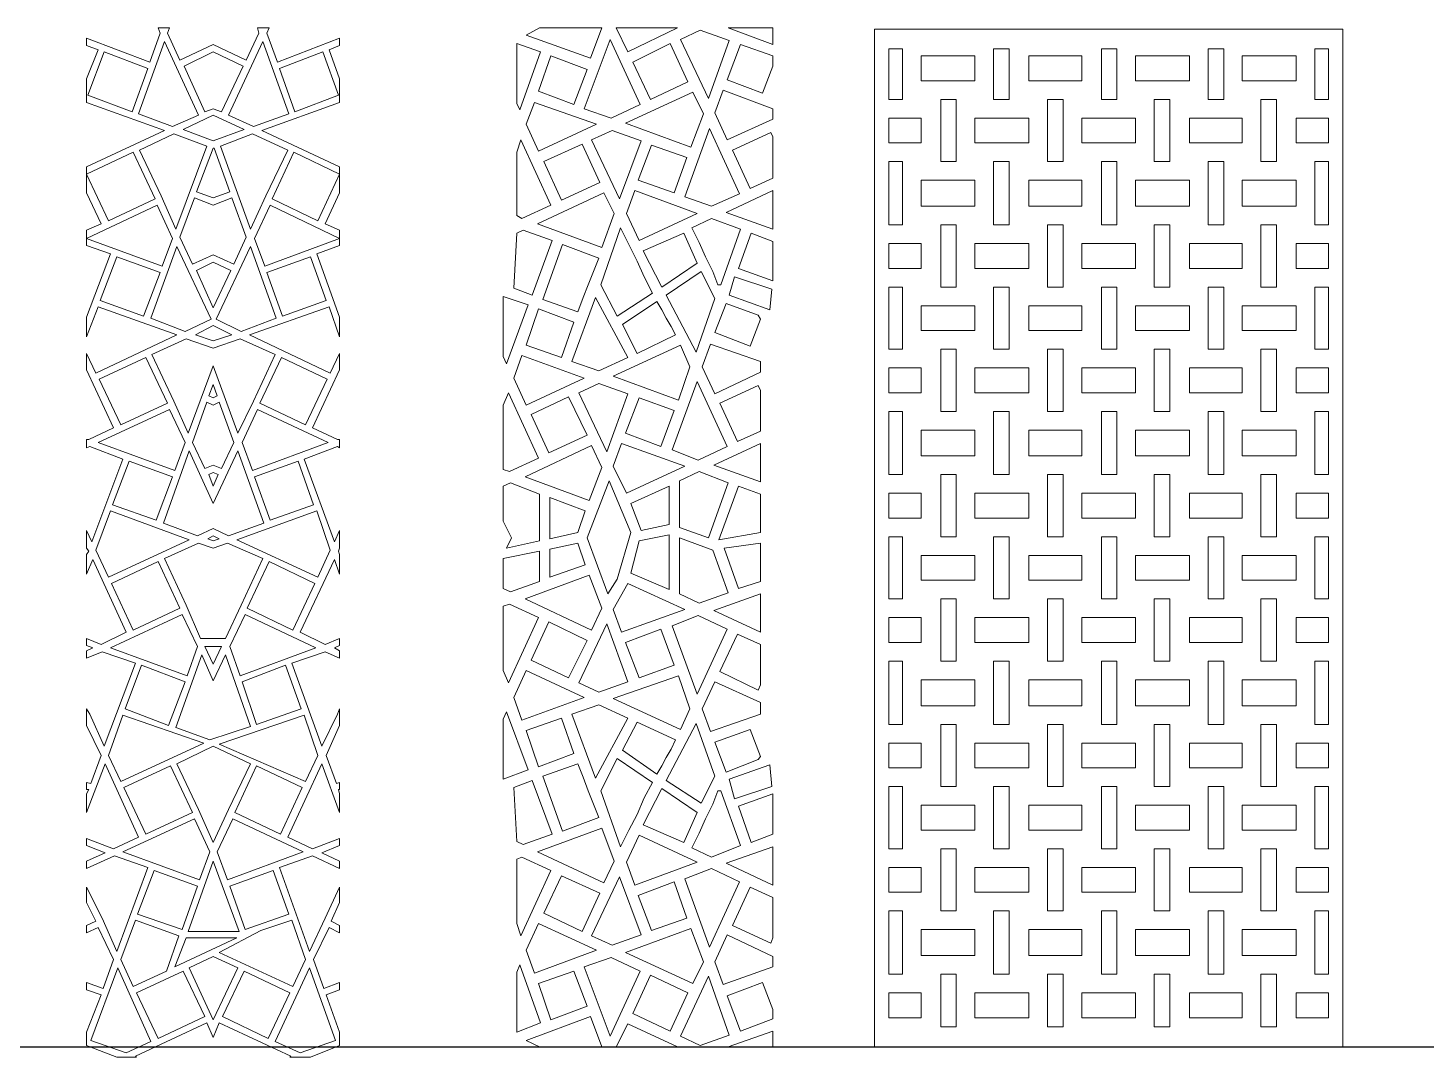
# Model space of a CAD drawing. Extents: x -66030 to 95157, y -13132 to 45879.
# Drawn here: x 58272 to 63540, y 24384 to 28262 of the extents above; entities that cross this region are included whole.
import ezdxf

# ---------------------------------------------------------------- set-up
doc = ezdxf.new("R2010")
doc.units = 0
doc.header["$LTSCALE"] = 100
doc.header["$MEASUREMENT"] = 0
doc.layers.get('0').update_dxf_attribs({"linetype": 'CONTINUOUS'})
doc.layers.add('3', color=11, linetype='CONTINUOUS')

msp = doc.modelspace()

# ---------------------------------------------------------------- linework, layer by layer
at = {"lineweight": 0}
for points in [[(59137.3, 28262.1), (59180.3, 28262.1), (59172.5, 28242.6), (59211.5, 28133.2), (59445.9, 28223.1), (59445.9, 28195.7), (59406.8, 28180.1), (59445.9, 28070.7), (59445.9, 27980.9), (59152.9, 27875.4), (59445.9, 27738.7), (59445.9, 27641.1), (59391.2, 27523.9), (59445.9, 27500.5), (59445.9, 27469.2), (59184.2, 27594.2), (59125.6, 27469.2), (59164.7, 27363.8), (59445.9, 27469.2), (59445.9, 27441.9), (59360, 27410.6), (59445.9, 27172.4), (59445.9, 27098.2), (59406.8, 27211.4), (59106.1, 27106), (59410.7, 26961.5), (59445.9, 27035.7), (59445.9, 26973.2), (59344.3, 26754.4), (59438.1, 26711.5), (59445.9, 26711.5), (59445.9, 26680.2), (59438.1, 26684.1), (59313.1, 26637.3), (59426.4, 26324.8), (59445.9, 26367.7), (59445.9, 26301.3), (59442, 26289.6), (59445.9, 26277.9), (59445.9, 26203.7), (59426.4, 26258.4), (59297.5, 25985), (59391.2, 25938.1), (59445.9, 25961.5), (59445.9, 25934.2), (59426.4, 25926.4), (59445.9, 25914.7), (59445.9, 25887.3), (59391.2, 25910.7), (59266.2, 25867.8), (59379.5, 25555.3), (59438.1, 25676.4), (59445.9, 25695.9), (59445.9, 25633.4), (59395.1, 25520.2), (59434.2, 25414.7), (59445.9, 25418.6), (59445.9, 25391.3), (59442, 25391.3), (59445.9, 25375.6), (59445.9, 25305.3), (59379.5, 25488.9), (59250.6, 25211.6), (59344.3, 25168.6), (59445.9, 25207.7), (59445.9, 25180.3), (59379.5, 25153), (59445.9, 25121.7), (59445.9, 25094.4), (59344.3, 25141.3), (59219.3, 25098.3), (59332.6, 24781.9), (59391.2, 24906.9), (59445.9, 25024.1), (59445.9, 24965.5), (59414.6, 24895.2), (59445.9, 24879.6), (59445.9, 24852.2), (59406.8, 24871.8), (59348.2, 24750.7), (59387.3, 24641.3), (59445.9, 24664.7), (59445.9, 24637.4), (59395.1, 24617.9), (59445.9, 24477.3), (59445.9, 24426.5), (59336.5, 24383.5), (59258.4, 24383.5), (59262.3, 24387.4), (58992.8, 24512.4), (58969.4, 24457.7), (58945.9, 24512.4), (58676.4, 24387.4), (58680.3, 24383.5), (58606.1, 24383.5), (58492.8, 24426.5), (58492.8, 24477.3), (58547.5, 24617.9), (58492.8, 24637.4), (58492.8, 24664.7), (58555.3, 24641.3), (58594.4, 24750.7), (58535.8, 24871.8), (58492.8, 24852.2), (58492.8, 24879.6), (58528, 24895.2), (58492.8, 24965.5), (58492.8, 25024.1), (58551.4, 24906.9), (58606.1, 24781.9), (58723.3, 25098.3), (58598.3, 25141.3), (58492.8, 25094.4), (58492.8, 25121.7), (58563.1, 25153), (58492.8, 25180.3), (58492.8, 25207.7), (58594.4, 25168.6), (58688.1, 25211.6), (58563.1, 25488.9), (58492.8, 25305.3), (58492.8, 25375.6), (58500.7, 25391.3), (58492.8, 25391.3), (58492.8, 25418.6), (58508.5, 25414.7), (58547.5, 25520.2), (58492.8, 25633.4), (58492.8, 25695.9), (58504.6, 25676.4), (58559.2, 25555.3), (58676.4, 25867.8), (58551.4, 25910.7), (58492.8, 25887.3), (58492.8, 25914.7), (58516.3, 25926.4), (58492.8, 25934.2), (58492.8, 25961.5), (58547.5, 25938.1), (58641.3, 25985), (58516.3, 26258.4), (58492.8, 26203.7), (58492.8, 26277.9), (58500.7, 26289.6), (58492.8, 26301.3), (58492.8, 26367.7), (58512.4, 26324.8), (58629.5, 26637.3), (58504.6, 26684.1), (58492.8, 26680.2), (58492.8, 26711.5), (58500.7, 26711.5), (58594.4, 26754.4), (58492.8, 26973.2), (58492.8, 27035.7), (58528, 26961.5), (58832.7, 27106), (58535.8, 27211.4), (58492.8, 27098.2), (58492.8, 27172.4), (58582.7, 27410.6), (58492.8, 27441.9), (58492.8, 27469.2), (58778, 27363.8), (58817, 27469.2), (58758.4, 27594.2), (58492.8, 27469.2), (58492.8, 27500.5), (58547.5, 27523.9), (58492.8, 27641.1), (58492.8, 27738.7), (58785.8, 27875.4), (58492.8, 27980.9), (58492.8, 28070.7), (58535.8, 28180.1), (58492.8, 28195.7), (58492.8, 28223.1), (58731.1, 28133.2), (58770.2, 28242.6), (58762.4, 28262.1), (58805.3, 28262.1), (58797.5, 28242.6), (58844.4, 28141.1), (58969.4, 28199.6), (59094.4, 28141.1), (59141.2, 28242.6), (59137.3, 28262.1)], [(59137.3, 28262.1), (59180.3, 28262.1), (59172.5, 28242.6), (59211.5, 28133.2), (59445.9, 28223.1), (59445.9, 28195.7), (59406.8, 28180.1), (59445.9, 28070.7), (59445.9, 27980.9), (59152.9, 27875.4), (59445.9, 27738.7), (59445.9, 27641.1), (59391.2, 27523.9), (59445.9, 27500.5), (59445.9, 27469.2), (59184.2, 27594.2), (59125.6, 27469.2), (59164.7, 27363.8), (59445.9, 27469.2), (59445.9, 27441.9), (59360, 27410.6), (59445.9, 27172.4), (59445.9, 27098.2), (59406.8, 27211.4), (59106.1, 27106), (59410.7, 26961.5), (59445.9, 27035.7), (59445.9, 26973.2), (59344.3, 26754.4), (59438.1, 26711.5), (59445.9, 26711.5), (59445.9, 26680.2), (59438.1, 26684.1), (59313.1, 26637.3), (59426.4, 26324.8), (59445.9, 26367.7), (59445.9, 26301.3), (59442, 26289.6), (59445.9, 26277.9), (59445.9, 26203.7), (59426.4, 26258.4), (59297.5, 25985), (59391.2, 25938.1), (59445.9, 25961.5), (59445.9, 25934.2), (59426.4, 25926.4), (59445.9, 25914.7), (59445.9, 25887.3), (59391.2, 25910.7), (59266.2, 25867.8), (59379.5, 25555.3), (59438.1, 25676.4), (59445.9, 25695.9), (59445.9, 25633.4), (59395.1, 25520.2), (59434.2, 25414.7), (59445.9, 25418.6), (59445.9, 25391.3), (59442, 25391.3), (59445.9, 25375.6), (59445.9, 25305.3), (59379.5, 25488.9), (59250.6, 25211.6), (59344.3, 25168.6), (59445.9, 25207.7), (59445.9, 25180.3), (59379.5, 25153), (59445.9, 25121.7), (59445.9, 25094.4), (59344.3, 25141.3), (59219.3, 25098.3), (59332.6, 24781.9), (59391.2, 24906.9), (59445.9, 25024.1), (59445.9, 24965.5), (59414.6, 24895.2), (59445.9, 24879.6), (59445.9, 24852.2), (59406.8, 24871.8), (59348.2, 24750.7), (59387.3, 24641.3), (59445.9, 24664.7), (59445.9, 24637.4), (59395.1, 24617.9), (59445.9, 24477.3), (59445.9, 24426.5), (59336.5, 24383.5), (59258.4, 24383.5), (59262.3, 24387.4), (58992.8, 24512.4), (58969.4, 24457.7), (58945.9, 24512.4), (58676.4, 24387.4), (58680.3, 24383.5), (58606.1, 24383.5), (58492.8, 24426.5), (58492.8, 24477.3), (58547.5, 24617.9), (58492.8, 24637.4), (58492.8, 24664.7), (58555.3, 24641.3), (58594.4, 24750.7), (58535.8, 24871.8), (58492.8, 24852.2), (58492.8, 24879.6), (58528, 24895.2), (58492.8, 24965.5), (58492.8, 25024.1), (58551.4, 24906.9), (58606.1, 24781.9), (58723.3, 25098.3), (58598.3, 25141.3), (58492.8, 25094.4), (58492.8, 25121.7), (58563.1, 25153), (58492.8, 25180.3), (58492.8, 25207.7), (58594.4, 25168.6), (58688.1, 25211.6), (58563.1, 25488.9), (58492.8, 25305.3), (58492.8, 25375.6), (58500.7, 25391.3), (58492.8, 25391.3), (58492.8, 25418.6), (58508.5, 25414.7), (58547.5, 25520.2), (58492.8, 25633.4), (58492.8, 25695.9), (58504.6, 25676.4), (58559.2, 25555.3), (58676.4, 25867.8), (58551.4, 25910.7), (58492.8, 25887.3), (58492.8, 25914.7), (58516.3, 25926.4), (58492.8, 25934.2), (58492.8, 25961.5), (58547.5, 25938.1), (58641.3, 25985), (58516.3, 26258.4), (58492.8, 26203.7), (58492.8, 26277.9), (58500.7, 26289.6), (58492.8, 26301.3), (58492.8, 26367.7), (58512.4, 26324.8), (58629.5, 26637.3), (58504.6, 26684.1), (58492.8, 26680.2), (58492.8, 26711.5), (58500.7, 26711.5), (58594.4, 26754.4), (58492.8, 26973.2), (58492.8, 27035.7), (58528, 26961.5), (58832.7, 27106), (58535.8, 27211.4), (58492.8, 27098.2), (58492.8, 27172.4), (58582.7, 27410.6), (58492.8, 27441.9), (58492.8, 27469.2), (58778, 27363.8), (58817, 27469.2), (58758.4, 27594.2), (58492.8, 27469.2), (58492.8, 27500.5), (58547.5, 27523.9), (58492.8, 27641.1), (58492.8, 27738.7), (58785.8, 27875.4), (58492.8, 27980.9), (58492.8, 28070.7), (58535.8, 28180.1), (58492.8, 28195.7), (58492.8, 28223.1), (58731.1, 28133.2), (58770.2, 28242.6), (58762.4, 28262.1), (58805.3, 28262.1), (58797.5, 28242.6), (58844.4, 28141.1), (58969.4, 28199.6), (59094.4, 28141.1), (59141.2, 28242.6), (59137.3, 28262.1)], [(60391.1, 28148.9), (60149, 28234.8), (60199.7, 28262.1), (60434.1, 28262.1), (60391.1, 28148.9)], [(60719.2, 28262.1), (60531.8, 28172.3), (60488.8, 28262.1), (60719.2, 28262.1)], [(61461.4, 28258.2), (63226.9, 28258.2), (63226.9, 24422.6), (61461.4, 24422.6), (61461.4, 28258.2)], [(58688.1, 27937.9), (58785.8, 28211.4), (58914.7, 27934), (58817, 27891.1), (58688.1, 27937.9)], [(58688.1, 27937.9), (58785.8, 28211.4), (58914.7, 27934), (58817, 27891.1), (58688.1, 27937.9)], [(59254.5, 27937.9), (59156.9, 28211.4), (59028, 27934), (59121.7, 27891.1), (59254.5, 27937.9)], [(59254.5, 27937.9), (59156.9, 28211.4), (59028, 27934), (59121.7, 27891.1), (59254.5, 27937.9)], [(58723.3, 28109.8), (58664.7, 27945.8), (58496.7, 28008.3), (58559.2, 28172.3), (58723.3, 28109.8)], [(58723.3, 28109.8), (58664.7, 27945.8), (58496.7, 28008.3), (58559.2, 28172.3), (58723.3, 28109.8)], [(58969.4, 27957.5), (59000.6, 27945.8), (59082.6, 28117.6), (58969.4, 28172.3), (58860, 28117.6), (58938.1, 27945.8), (58969.4, 27957.5)], [(58969.4, 27957.5), (59000.6, 27945.8), (59082.6, 28117.6), (58969.4, 28172.3), (58860, 28117.6), (58938.1, 27945.8), (58969.4, 27957.5)], [(59219.3, 28109.8), (59277.9, 27945.8), (59442, 28008.3), (59383.4, 28172.3), (59219.3, 28109.8)], [(59219.3, 28109.8), (59277.9, 27945.8), (59442, 28008.3), (59383.4, 28172.3), (59219.3, 28109.8)], [(61566.8, 28184), (61566.8, 27992.6), (61516.1, 27992.6), (61516.1, 28184), (61566.8, 28184)], [(61637.1, 28156.7), (61637.1, 28062.9), (61641, 28062.9), (61656.7, 28062.9), (61668.4, 28062.9), (61840.3, 28062.9), (61840.3, 28156.7), (61668.4, 28156.7), (61656.7, 28156.7), (61641, 28156.7), (61637.1, 28156.7)], [(61969.1, 28184), (61969.1, 27992.6), (61910.6, 27992.6), (61910.6, 28184), (61969.1, 28184)], [(62043.4, 28062.9), (62066.8, 28062.9), (62242.6, 28062.9), (62242.6, 28156.7), (62043.4, 28156.7), (62043.4, 28062.9)], [(62375.4, 28184), (62375.4, 27992.6), (62316.8, 27992.6), (62316.8, 28184), (62375.4, 28184)], [(62648.8, 28062.9), (62648.8, 28156.7), (62445.7, 28156.7), (62445.7, 28062.9), (62641, 28062.9), (62648.8, 28062.9)], [(62719.1, 28184), (62719.1, 27992.6), (62777.7, 27992.6), (62777.7, 28184), (62719.1, 28184)], [(63051.1, 28156.7), (63035.5, 28156.7), (62848, 28156.7), (62848, 28062.9), (63035.5, 28062.9), (63051.1, 28062.9), (63051.1, 28156.7)], [(63121.4, 28184), (63121.4, 27992.6), (63172.2, 27992.6), (63172.2, 28184), (63121.4, 28184)], [(61711.4, 27992.6), (61769.9, 27992.6), (61769.9, 27758.3), (61711.4, 27758.3), (61711.4, 27992.6)], [(62113.7, 27992.6), (62172.3, 27992.6), (62172.3, 27758.3), (62113.7, 27758.3), (62113.7, 27992.6)], [(62516, 27992.6), (62574.6, 27992.6), (62574.6, 27758.3), (62516, 27758.3), (62516, 27992.6)], [(62976.9, 27992.6), (62918.3, 27992.6), (62918.3, 27758.3), (62976.9, 27758.3), (62976.9, 27992.6)], [(58969.4, 27836.4), (59086.5, 27879.4), (58969.4, 27934), (58856.1, 27879.4), (58969.4, 27836.4)], [(58969.4, 27836.4), (59086.5, 27879.4), (58969.4, 27934), (58856.1, 27879.4), (58969.4, 27836.4)], [(61637.1, 27828.6), (61516.1, 27828.6), (61516.1, 27922.3), (61637.1, 27922.3), (61637.1, 27828.6)], [(62043.4, 27922.3), (62027.7, 27922.3), (61840.3, 27922.3), (61840.3, 27828.6), (62027.7, 27828.6), (62043.4, 27828.6), (62043.4, 27922.3)], [(62242.6, 27922.3), (62242.6, 27828.6), (62445.7, 27828.6), (62445.7, 27922.3), (62242.6, 27922.3)], [(62648.8, 27922.3), (62648.8, 27828.6), (62660.5, 27828.6), (62848, 27828.6), (62848, 27922.3), (62660.5, 27922.3), (62648.8, 27922.3)], [(63051.1, 27828.6), (63051.1, 27922.3), (63172.2, 27922.3), (63172.2, 27828.6), (63051.1, 27828.6)], [(58945.9, 27816.9), (58820.9, 27863.7), (58692, 27801.2), (58774.1, 27629.4), (58828.8, 27504.4), (58945.9, 27816.9)], [(58945.9, 27816.9), (58820.9, 27863.7), (58692, 27801.2), (58774.1, 27629.4), (58828.8, 27504.4), (58945.9, 27816.9)], [(58996.7, 27816.9), (59117.8, 27863.7), (59250.6, 27801.2), (59168.6, 27629.4), (59110, 27504.4), (58996.7, 27816.9)], [(58996.7, 27816.9), (59117.8, 27863.7), (59250.6, 27801.2), (59168.6, 27629.4), (59110, 27504.4), (58996.7, 27816.9)], [(60359.9, 27824.7), (60426.3, 27680.2), (60281.8, 27613.7), (60215.4, 27758.3), (60359.9, 27824.7)], [(58750.6, 27617.7), (58574.9, 27535.6), (58492.8, 27711.4), (58668.6, 27793.4), (58750.6, 27617.7)], [(58750.6, 27617.7), (58574.9, 27535.6), (58492.8, 27711.4), (58668.6, 27793.4), (58750.6, 27617.7)], [(58969.4, 27621.6), (59031.9, 27645), (58973.3, 27809), (58969.4, 27809), (58969.4, 27809), (58906.9, 27645), (58969.4, 27621.6)], [(58969.4, 27621.6), (59031.9, 27645), (58973.3, 27809), (58969.4, 27809), (58969.4, 27809), (58906.9, 27645), (58969.4, 27621.6)], [(59192, 27617.7), (59363.9, 27535.6), (59445.9, 27711.4), (59274, 27793.4), (59192, 27617.7)], [(59192, 27617.7), (59363.9, 27535.6), (59445.9, 27711.4), (59274, 27793.4), (59192, 27617.7)], [(61516.1, 27758.3), (61516.1, 27520), (61566.8, 27520), (61566.8, 27758.3), (61516.1, 27758.3)], [(61969.1, 27758.3), (61910.6, 27758.3), (61910.6, 27520), (61969.1, 27520), (61969.1, 27758.3)], [(62316.8, 27758.3), (62375.4, 27758.3), (62375.4, 27520), (62316.8, 27520), (62316.8, 27758.3)], [(62719.1, 27758.3), (62777.7, 27758.3), (62777.7, 27520), (62719.1, 27520), (62719.1, 27758.3)], [(63172.2, 27758.3), (63121.4, 27758.3), (63121.4, 27520), (63172.2, 27520), (63172.2, 27758.3)], [(61637.1, 27688), (61637.1, 27590.3), (61656.7, 27590.3), (61840.3, 27590.3), (61840.3, 27688), (61656.7, 27688), (61637.1, 27688)], [(62043.4, 27590.3), (62055.1, 27590.3), (62242.6, 27590.3), (62242.6, 27688), (62043.4, 27688), (62043.4, 27590.3)], [(62648.8, 27590.3), (62648.8, 27688), (62445.7, 27688), (62445.7, 27590.3), (62629.3, 27590.3), (62648.8, 27590.3)], [(63051.1, 27688), (63023.8, 27688), (62848, 27688), (62848, 27590.3), (63023.8, 27590.3), (63051.1, 27590.3), (63051.1, 27688)], [(58969.4, 27406.7), (59047.5, 27371.6), (59094.4, 27473.1), (59039.7, 27621.6), (58969.4, 27594.2), (58899.1, 27621.6), (58844.4, 27473.1), (58891.2, 27371.6), (58969.4, 27406.7)], [(58969.4, 27406.7), (59047.5, 27371.6), (59094.4, 27473.1), (59039.7, 27621.6), (58969.4, 27594.2), (58899.1, 27621.6), (58844.4, 27473.1), (58891.2, 27371.6), (58969.4, 27406.7)], [(60434.1, 27434.1), (60191.9, 27523.9), (60441.9, 27641.1), (60481, 27563), (60434.1, 27434.1)], [(61711.4, 27520), (61769.9, 27520), (61769.9, 27285.6), (61711.4, 27285.6), (61711.4, 27520)], [(62172.3, 27285.6), (62113.7, 27285.6), (62113.7, 27520), (62172.3, 27520), (62172.3, 27285.6)], [(62516, 27520), (62574.6, 27520), (62574.6, 27285.6), (62516, 27285.6), (62516, 27520)], [(62976.9, 27520), (62918.3, 27520), (62918.3, 27285.6), (62976.9, 27285.6), (62976.9, 27520)], [(61637.1, 27356), (61516.1, 27356), (61516.1, 27449.7), (61637.1, 27449.7), (61637.1, 27356)], [(62043.4, 27449.7), (62043.4, 27356), (62027.7, 27356), (61840.3, 27356), (61840.3, 27449.7), (62027.7, 27449.7), (62043.4, 27449.7)], [(62242.6, 27449.7), (62242.6, 27356), (62445.7, 27356), (62445.7, 27449.7), (62242.6, 27449.7)], [(62648.8, 27449.7), (62656.6, 27449.7), (62848, 27449.7), (62848, 27356), (62656.6, 27356), (62648.8, 27356), (62648.8, 27449.7)], [(63051.1, 27356), (63051.1, 27449.7), (63172.2, 27449.7), (63172.2, 27356), (63051.1, 27356)], [(58770.2, 27340.3), (58707.7, 27176.3), (58543.6, 27234.9), (58606.1, 27398.9), (58770.2, 27340.3)], [(58770.2, 27340.3), (58707.7, 27176.3), (58543.6, 27234.9), (58606.1, 27398.9), (58770.2, 27340.3)], [(58735, 27168.5), (58832.7, 27438), (58961.6, 27164.6), (58863.9, 27117.7), (58735, 27168.5)], [(58735, 27168.5), (58832.7, 27438), (58961.6, 27164.6), (58863.9, 27117.7), (58735, 27168.5)], [(59207.6, 27168.5), (59110, 27438), (58981.1, 27164.6), (59074.8, 27117.7), (59207.6, 27168.5)], [(59207.6, 27168.5), (59110, 27438), (58981.1, 27164.6), (59074.8, 27117.7), (59207.6, 27168.5)], [(59172.5, 27340.3), (59231.1, 27176.3), (59395.1, 27234.9), (59336.5, 27398.9), (59172.5, 27340.3)], [(59172.5, 27340.3), (59231.1, 27176.3), (59395.1, 27234.9), (59336.5, 27398.9), (59172.5, 27340.3)], [(60211.5, 27238.8), (60285.7, 27445.8), (60422.4, 27395), (60402.9, 27344.2), (60383.3, 27293.5), (60363.8, 27246.6), (60344.3, 27191.9), (60211.5, 27238.8)], [(58969.4, 27207.5), (59035.8, 27348.1), (58969.4, 27379.4), (58906.9, 27348.1), (58969.4, 27207.5)], [(58969.4, 27207.5), (59035.8, 27348.1), (58969.4, 27379.4), (58906.9, 27348.1), (58969.4, 27207.5)], [(61516.1, 27285.6), (61516.1, 27051.3), (61566.8, 27051.3), (61566.8, 27285.6), (61516.1, 27285.6)], [(61969.1, 27285.6), (61910.6, 27285.6), (61910.6, 27051.3), (61969.1, 27051.3), (61969.1, 27285.6)], [(62316.8, 27285.6), (62375.4, 27285.6), (62375.4, 27051.3), (62316.8, 27051.3), (62316.8, 27285.6)], [(62719.1, 27285.6), (62777.7, 27285.6), (62777.7, 27051.3), (62719.1, 27051.3), (62719.1, 27285.6)], [(63172.2, 27285.6), (63121.4, 27285.6), (63121.4, 27051.3), (63172.2, 27051.3), (63172.2, 27285.6)], [(61637.1, 27215.3), (61637.1, 27121.6), (61660.6, 27121.6), (61840.3, 27121.6), (61840.3, 27215.3), (61660.6, 27215.3), (61637.1, 27215.3)], [(62043.4, 27215.3), (62043.4, 27121.6), (62055.1, 27121.6), (62242.6, 27121.6), (62242.6, 27215.3), (62055.1, 27215.3), (62043.4, 27215.3)], [(62648.8, 27215.3), (62633.2, 27215.3), (62445.7, 27215.3), (62445.7, 27121.6), (62633.2, 27121.6), (62648.8, 27121.6), (62648.8, 27215.3)], [(63051.1, 27215.3), (63023.8, 27215.3), (62848, 27215.3), (62848, 27121.6), (63023.8, 27121.6), (63051.1, 27121.6), (63051.1, 27215.3)], [(58969.4, 27082.5), (59039.7, 27106), (58969.4, 27141.1), (58903, 27106), (58969.4, 27082.5)], [(58969.4, 27082.5), (59039.7, 27106), (58969.4, 27141.1), (58903, 27106), (58969.4, 27082.5)], [(58969.4, 26988.8), (59063.1, 26734.9), (59121.7, 26856), (59203.7, 27031.8), (59070.9, 27090.3), (58969.4, 27055.2), (58867.8, 27090.3), (58738.9, 27031.8), (58820.9, 26856), (58875.6, 26734.9), (58969.4, 26988.8)], [(58969.4, 26988.8), (59063.1, 26734.9), (59121.7, 26856), (59203.7, 27031.8), (59070.9, 27090.3), (58969.4, 27055.2), (58867.8, 27090.3), (58738.9, 27031.8), (58820.9, 26856), (58875.6, 26734.9), (58969.4, 26988.8)], [(61711.4, 27051.3), (61769.9, 27051.3), (61769.9, 26816.9), (61711.4, 26816.9), (61711.4, 27051.3)], [(62113.7, 27051.3), (62172.3, 27051.3), (62172.3, 26816.9), (62113.7, 26816.9), (62113.7, 27051.3)], [(62516, 27051.3), (62574.6, 27051.3), (62574.6, 26816.9), (62516, 26816.9), (62516, 27051.3)], [(62976.9, 27051.3), (62918.3, 27051.3), (62918.3, 26816.9), (62976.9, 26816.9), (62976.9, 27051.3)], [(58797.5, 26848.2), (58621.7, 26766.2), (58539.7, 26938), (58715.5, 27020), (58797.5, 26848.2)], [(58797.5, 26848.2), (58621.7, 26766.2), (58539.7, 26938), (58715.5, 27020), (58797.5, 26848.2)], [(59145.1, 26848.2), (59317, 26766.2), (59399, 26938), (59227.2, 27020), (59145.1, 26848.2)], [(59145.1, 26848.2), (59317, 26766.2), (59399, 26938), (59227.2, 27020), (59145.1, 26848.2)], [(61516.1, 26981), (61637.1, 26981), (61637.1, 26887.2), (61516.1, 26887.2), (61516.1, 26981)], [(62043.4, 26981), (62043.4, 26887.2), (62019.9, 26887.2), (61840.3, 26887.2), (61840.3, 26981), (62019.9, 26981), (62043.4, 26981)], [(62242.6, 26981), (62242.6, 26887.2), (62445.7, 26887.2), (62445.7, 26981), (62242.6, 26981)], [(62648.8, 26981), (62660.5, 26981), (62848, 26981), (62848, 26887.2), (62660.5, 26887.2), (62648.8, 26887.2), (62648.8, 26981)], [(63051.1, 26887.2), (63051.1, 26981), (63172.2, 26981), (63172.2, 26887.2), (63051.1, 26887.2)], [(58969.4, 26867.7), (58985, 26875.5), (58969.4, 26918.5), (58953.7, 26875.5), (58969.4, 26867.7)], [(58969.4, 26867.7), (58985, 26875.5), (58969.4, 26918.5), (58953.7, 26875.5), (58969.4, 26867.7)], [(60309.1, 26871.6), (60379.4, 26727.1), (60234.9, 26660.7), (60168.5, 26805.2), (60309.1, 26871.6)], [(58535.8, 26699.8), (58805.3, 26824.7), (58863.9, 26699.8), (58824.8, 26594.3), (58535.8, 26699.8)], [(58535.8, 26699.8), (58805.3, 26824.7), (58863.9, 26699.8), (58824.8, 26594.3), (58535.8, 26699.8)], [(58969.4, 26613.8), (59000.6, 26602.1), (59047.5, 26699.8), (58992.8, 26852.1), (58969.4, 26840.4), (58945.9, 26852.1), (58891.2, 26699.8), (58938.1, 26602.1), (58969.4, 26613.8)], [(58969.4, 26613.8), (59000.6, 26602.1), (59047.5, 26699.8), (58992.8, 26852.1), (58969.4, 26840.4), (58945.9, 26852.1), (58891.2, 26699.8), (58938.1, 26602.1), (58969.4, 26613.8)], [(59402.9, 26699.8), (59137.3, 26824.7), (59078.7, 26699.8), (59117.8, 26594.3), (59402.9, 26699.8)], [(59402.9, 26699.8), (59137.3, 26824.7), (59078.7, 26699.8), (59117.8, 26594.3), (59402.9, 26699.8)], [(61516.1, 26816.9), (61516.1, 26578.7), (61566.8, 26578.7), (61566.8, 26816.9), (61516.1, 26816.9)], [(61969.1, 26816.9), (61910.6, 26816.9), (61910.6, 26578.7), (61969.1, 26578.7), (61969.1, 26816.9)], [(62316.8, 26816.9), (62375.4, 26816.9), (62375.4, 26578.7), (62316.8, 26578.7), (62316.8, 26816.9)], [(62719.1, 26816.9), (62777.7, 26816.9), (62777.7, 26578.7), (62719.1, 26578.7), (62719.1, 26816.9)], [(63172.2, 26816.9), (63121.4, 26816.9), (63121.4, 26578.7), (63172.2, 26578.7), (63172.2, 26816.9)], [(61637.1, 26746.6), (61656.7, 26746.6), (61840.3, 26746.6), (61840.3, 26649), (61656.7, 26649), (61637.1, 26649), (61637.1, 26746.6)], [(62043.4, 26649), (62242.6, 26649), (62242.6, 26746.6), (62043.4, 26746.6), (62043.4, 26649)], [(62648.8, 26649), (62648.8, 26746.6), (62445.7, 26746.6), (62445.7, 26649), (62648.8, 26649)], [(63051.1, 26746.6), (63051.1, 26649), (63035.5, 26649), (62848, 26649), (62848, 26746.6), (63035.5, 26746.6), (63051.1, 26746.6)], [(58969.4, 26375.6), (59028, 26348.2), (59160.8, 26395.1), (59063.1, 26668.5), (58969.4, 26469.3), (58879.5, 26668.5), (58781.9, 26395.1), (58910.8, 26348.2), (58969.4, 26375.6)], [(58969.4, 26375.6), (59028, 26348.2), (59160.8, 26395.1), (59063.1, 26668.5), (58969.4, 26469.3), (58879.5, 26668.5), (58781.9, 26395.1), (58910.8, 26348.2), (58969.4, 26375.6)], [(58817, 26570.9), (58754.5, 26406.8), (58590.5, 26465.4), (58653, 26629.4), (58817, 26570.9)], [(58817, 26570.9), (58754.5, 26406.8), (58590.5, 26465.4), (58653, 26629.4), (58817, 26570.9)], [(59125.6, 26570.9), (59184.2, 26406.8), (59348.2, 26465.4), (59289.7, 26629.4), (59125.6, 26570.9)], [(59125.6, 26570.9), (59184.2, 26406.8), (59348.2, 26465.4), (59289.7, 26629.4), (59125.6, 26570.9)], [(58969.4, 26535.7), (58988.9, 26578.7), (58969.4, 26586.5), (58953.7, 26578.7), (58969.4, 26535.7)], [(58969.4, 26535.7), (58988.9, 26578.7), (58969.4, 26586.5), (58953.7, 26578.7), (58969.4, 26535.7)], [(61711.4, 26578.7), (61769.9, 26578.7), (61769.9, 26344.3), (61711.4, 26344.3), (61711.4, 26578.7)], [(62113.7, 26578.7), (62172.3, 26578.7), (62172.3, 26344.3), (62113.7, 26344.3), (62113.7, 26578.7)], [(62516, 26578.7), (62574.6, 26578.7), (62574.6, 26344.3), (62516, 26344.3), (62516, 26578.7)], [(62976.9, 26578.7), (62918.3, 26578.7), (62918.3, 26344.3), (62976.9, 26344.3), (62976.9, 26578.7)], [(61637.1, 26414.6), (61516.1, 26414.6), (61516.1, 26508.4), (61637.1, 26508.4), (61637.1, 26414.6)], [(62043.4, 26508.4), (62043.4, 26414.6), (62019.9, 26414.6), (61840.3, 26414.6), (61840.3, 26508.4), (62019.9, 26508.4), (62043.4, 26508.4)], [(62242.6, 26508.4), (62242.6, 26414.6), (62445.7, 26414.6), (62445.7, 26508.4), (62242.6, 26508.4)], [(62648.8, 26508.4), (62660.5, 26508.4), (62848, 26508.4), (62848, 26414.6), (62660.5, 26414.6), (62648.8, 26414.6), (62648.8, 26508.4)], [(63051.1, 26414.6), (63051.1, 26508.4), (63172.2, 26508.4), (63172.2, 26414.6), (63051.1, 26414.6)], [(58582.7, 26442), (58879.5, 26332.6), (58574.9, 26192), (58528, 26293.5), (58582.7, 26442)], [(58582.7, 26442), (58879.5, 26332.6), (58574.9, 26192), (58528, 26293.5), (58582.7, 26442)], [(59360, 26442), (59059.2, 26332.6), (59363.9, 26192), (59410.7, 26293.5), (59360, 26442)], [(59360, 26442), (59059.2, 26332.6), (59363.9, 26192), (59410.7, 26293.5), (59360, 26442)], [(58969.4, 26328.7), (58992.8, 26336.5), (58969.4, 26348.2), (58949.8, 26336.5), (58969.4, 26328.7)], [(58969.4, 26328.7), (58992.8, 26336.5), (58969.4, 26348.2), (58949.8, 26336.5), (58969.4, 26328.7)], [(61516.1, 26344.3), (61516.1, 26110), (61566.8, 26110), (61566.8, 26344.3), (61516.1, 26344.3)], [(61969.1, 26344.3), (61910.6, 26344.3), (61910.6, 26110), (61969.1, 26110), (61969.1, 26344.3)], [(62316.8, 26344.3), (62316.8, 26328.7), (62316.8, 26110), (62375.4, 26110), (62375.4, 26328.7), (62375.4, 26344.3), (62316.8, 26344.3)], [(62719.1, 26344.3), (62777.7, 26344.3), (62777.7, 26110), (62719.1, 26110), (62719.1, 26344.3)], [(63172.2, 26344.3), (63121.4, 26344.3), (63121.4, 26110), (63172.2, 26110), (63172.2, 26344.3)], [(59016.2, 25961.5), (59074.8, 26086.5), (59156.9, 26262.3), (59024, 26320.9), (58969.4, 26301.3), (58914.7, 26320.9), (58785.8, 26262.3), (58867.8, 26086.5), (58922.5, 25961.5), (59016.2, 25961.5)], [(59016.2, 25961.5), (59074.8, 26086.5), (59156.9, 26262.3), (59024, 26320.9), (58969.4, 26301.3), (58914.7, 26320.9), (58785.8, 26262.3), (58867.8, 26086.5), (58922.5, 25961.5), (59016.2, 25961.5)], [(58844.4, 26074.8), (58668.6, 25992.8), (58586.6, 26168.5), (58762.4, 26250.6), (58844.4, 26074.8)], [(58844.4, 26074.8), (58668.6, 25992.8), (58586.6, 26168.5), (58762.4, 26250.6), (58844.4, 26074.8)], [(59098.3, 26074.8), (59270.1, 25992.8), (59352.2, 26168.5), (59180.3, 26250.6), (59098.3, 26074.8)], [(59098.3, 26074.8), (59270.1, 25992.8), (59352.2, 26168.5), (59180.3, 26250.6), (59098.3, 26074.8)], [(61637.1, 26274), (61656.7, 26274), (61840.3, 26274), (61840.3, 26180.3), (61656.7, 26180.3), (61637.1, 26180.3), (61637.1, 26274)], [(62043.4, 26180.3), (62242.6, 26180.3), (62242.6, 26274), (62043.4, 26274), (62043.4, 26180.3)], [(62648.8, 26180.3), (62648.8, 26274), (62445.7, 26274), (62445.7, 26180.3), (62648.8, 26180.3)], [(63051.1, 26274), (63051.1, 26180.3), (63035.5, 26180.3), (62848, 26180.3), (62848, 26274), (63035.5, 26274), (63051.1, 26274)], [(61031.7, 26129.5), (60855.9, 26067), (61031.7, 25985), (61031.7, 26129.5)], [(61711.4, 26110), (61769.9, 26110), (61769.9, 25875.6), (61711.4, 25875.6), (61711.4, 26110)], [(62113.7, 26110), (62172.3, 26110), (62172.3, 25875.6), (62113.7, 25875.6), (62113.7, 26110)], [(62516, 26110), (62574.6, 26110), (62574.6, 25875.6), (62516, 25875.6), (62516, 26110)], [(62976.9, 26110), (62918.3, 26110), (62918.3, 25875.6), (62976.9, 25875.6), (62976.9, 26110)], [(58582.7, 25926.4), (58852.2, 26051.4), (58910.8, 25930.3), (58871.7, 25820.9), (58582.7, 25926.4)], [(58582.7, 25926.4), (58852.2, 26051.4), (58910.8, 25930.3), (58871.7, 25820.9), (58582.7, 25926.4)], [(59356.1, 25926.4), (59090.5, 26051.4), (59031.9, 25930.3), (59070.9, 25820.9), (59356.1, 25926.4)], [(59356.1, 25926.4), (59090.5, 26051.4), (59031.9, 25930.3), (59070.9, 25820.9), (59356.1, 25926.4)], [(61637.1, 25945.9), (61516.1, 25945.9), (61516.1, 26039.6), (61637.1, 26039.6), (61637.1, 25945.9)], [(62043.4, 26039.6), (62043.4, 25945.9), (62019.9, 25945.9), (61840.3, 25945.9), (61840.3, 26039.6), (62019.9, 26039.6), (62043.4, 26039.6)], [(62242.6, 26039.6), (62242.6, 25945.9), (62445.7, 25945.9), (62445.7, 26039.6), (62242.6, 26039.6)], [(62648.8, 26039.6), (62660.5, 26039.6), (62848, 26039.6), (62848, 25945.9), (62660.5, 25945.9), (62648.8, 25945.9), (62648.8, 26039.6)], [(63051.1, 25945.9), (63051.1, 26039.6), (63172.2, 26039.6), (63172.2, 25945.9), (63051.1, 25945.9)], [(60309.1, 25813.1), (60379.4, 25953.7), (60234.9, 26024), (60168.5, 25879.5), (60309.1, 25813.1)], [(58969.4, 25863.9), (59000.6, 25930.3), (58938.1, 25930.3), (58969.4, 25863.9)], [(58969.4, 25863.9), (59000.6, 25930.3), (58938.1, 25930.3), (58969.4, 25863.9)], [(58957.6, 25578.7), (59110, 25629.5), (59016.2, 25899), (58969.4, 25801.4), (58926.4, 25899), (58828.8, 25625.6), (58957.6, 25578.7)], [(58957.6, 25578.7), (59110, 25629.5), (59016.2, 25899), (58969.4, 25801.4), (58926.4, 25899), (58828.8, 25625.6), (58957.6, 25578.7)], [(61516.1, 25875.6), (61516.1, 25637.3), (61566.8, 25637.3), (61566.8, 25875.6), (61516.1, 25875.6)], [(61969.1, 25875.6), (61910.6, 25875.6), (61910.6, 25637.3), (61969.1, 25637.3), (61969.1, 25875.6)], [(62316.8, 25875.6), (62375.4, 25875.6), (62375.4, 25637.3), (62316.8, 25637.3), (62316.8, 25875.6)], [(62719.1, 25875.6), (62777.7, 25875.6), (62777.7, 25637.3), (62719.1, 25637.3), (62719.1, 25875.6)], [(63172.2, 25875.6), (63121.4, 25875.6), (63121.4, 25637.3), (63172.2, 25637.3), (63172.2, 25875.6)], [(58863.9, 25797.5), (58801.4, 25633.4), (58637.4, 25695.9), (58699.9, 25860), (58863.9, 25797.5)], [(58863.9, 25797.5), (58801.4, 25633.4), (58637.4, 25695.9), (58699.9, 25860), (58863.9, 25797.5)], [(59078.7, 25797.5), (59133.4, 25637.3), (59301.4, 25695.9), (59242.8, 25860), (59078.7, 25797.5)], [(59078.7, 25797.5), (59133.4, 25637.3), (59301.4, 25695.9), (59242.8, 25860), (59078.7, 25797.5)], [(61637.1, 25805.3), (61656.7, 25805.3), (61840.3, 25805.3), (61840.3, 25707.6), (61656.7, 25707.6), (61637.1, 25707.6), (61637.1, 25805.3)], [(62043.4, 25707.6), (62242.6, 25707.6), (62242.6, 25805.3), (62043.4, 25805.3), (62043.4, 25707.6)], [(62648.8, 25707.6), (62648.8, 25805.3), (62445.7, 25805.3), (62445.7, 25707.6), (62648.8, 25707.6)], [(63051.1, 25805.3), (63051.1, 25707.6), (63035.5, 25707.6), (62848, 25707.6), (62848, 25805.3), (63035.5, 25805.3), (63051.1, 25805.3)], [(58629.5, 25672.5), (58934.2, 25567), (58621.7, 25422.5), (58574.9, 25520.2), (58629.5, 25672.5)], [(58629.5, 25672.5), (58934.2, 25567), (58621.7, 25422.5), (58574.9, 25520.2), (58629.5, 25672.5)], [(59313.1, 25672.5), (58992.8, 25563.1), (59317, 25422.5), (59363.9, 25520.2), (59313.1, 25672.5)], [(59313.1, 25672.5), (58992.8, 25563.1), (59317, 25422.5), (59363.9, 25520.2), (59313.1, 25672.5)], [(61711.4, 25637.3), (61769.9, 25637.3), (61769.9, 25403), (61711.4, 25403), (61711.4, 25637.3)], [(62113.7, 25637.3), (62172.3, 25637.3), (62172.3, 25403), (62113.7, 25403), (62113.7, 25637.3)], [(62516, 25637.3), (62574.6, 25637.3), (62574.6, 25403), (62516, 25403), (62516, 25637.3)], [(62976.9, 25637.3), (62918.3, 25637.3), (62918.3, 25403), (62976.9, 25403), (62976.9, 25637.3)], [(58969.4, 25192), (59028, 25317), (59110, 25488.9), (58969.4, 25555.3), (58832.7, 25488.9), (58914.7, 25317), (58969.4, 25192)], [(58969.4, 25192), (59028, 25317), (59110, 25488.9), (58969.4, 25555.3), (58832.7, 25488.9), (58914.7, 25317), (58969.4, 25192)], [(61637.1, 25473.3), (61516.1, 25473.3), (61516.1, 25567), (61637.1, 25567), (61637.1, 25473.3)], [(62043.4, 25567), (62023.8, 25567), (61840.3, 25567), (61840.3, 25473.3), (62023.8, 25473.3), (62043.4, 25473.3), (62043.4, 25567)], [(62242.6, 25567), (62242.6, 25473.3), (62445.7, 25473.3), (62445.7, 25567), (62242.6, 25567)], [(62648.8, 25567), (62648.8, 25473.3), (62660.5, 25473.3), (62848, 25473.3), (62848, 25567), (62660.5, 25567), (62648.8, 25567)], [(63051.1, 25473.3), (63051.1, 25567), (63172.2, 25567), (63172.2, 25473.3), (63051.1, 25473.3)], [(60430.2, 25387.3), (60504.4, 25176.4), (60535.7, 25238.9), (60566.9, 25297.5), (60594.2, 25360), (60625.5, 25418.6), (60492.7, 25508.4), (60430.2, 25387.3)], [(58891.2, 25305.3), (58715.5, 25223.3), (58633.5, 25399.1), (58809.2, 25481.1), (58891.2, 25305.3)], [(58891.2, 25305.3), (58715.5, 25223.3), (58633.5, 25399.1), (58809.2, 25481.1), (58891.2, 25305.3)], [(59051.4, 25305.3), (59223.3, 25223.3), (59305.3, 25399.1), (59133.4, 25481.1), (59051.4, 25305.3)], [(59051.4, 25305.3), (59223.3, 25223.3), (59305.3, 25399.1), (59133.4, 25481.1), (59051.4, 25305.3)], [(60172.4, 25426.4), (60102.1, 25399.1), (60113.8, 25196), (60137.3, 25184.2), (60246.6, 25223.3), (60172.4, 25426.4)], [(61516.1, 25403), (61516.1, 25168.6), (61566.8, 25168.6), (61566.8, 25403), (61516.1, 25403)], [(61969.1, 25403), (61910.6, 25403), (61910.6, 25168.6), (61969.1, 25168.6), (61969.1, 25403)], [(62316.8, 25403), (62375.4, 25403), (62375.4, 25168.6), (62316.8, 25168.6), (62316.8, 25403)], [(62719.1, 25403), (62777.7, 25403), (62777.7, 25168.6), (62719.1, 25168.6), (62719.1, 25403)], [(63172.2, 25403), (63121.4, 25403), (63121.4, 25168.6), (63172.2, 25168.6), (63172.2, 25403)], [(61637.1, 25332.7), (61637.1, 25238.9), (61664.5, 25238.9), (61840.3, 25238.9), (61840.3, 25332.7), (61664.5, 25332.7), (61637.1, 25332.7)], [(62043.4, 25238.9), (62242.6, 25238.9), (62242.6, 25332.7), (62043.4, 25332.7), (62043.4, 25238.9)], [(62648.8, 25238.9), (62648.8, 25332.7), (62445.7, 25332.7), (62445.7, 25238.9), (62648.8, 25238.9)], [(63051.1, 25332.7), (63023.8, 25332.7), (62848, 25332.7), (62848, 25238.9), (63023.8, 25238.9), (63051.1, 25238.9), (63051.1, 25332.7)], [(58629.5, 25156.9), (58899.1, 25281.9), (58957.6, 25156.9), (58918.6, 25051.4), (58629.5, 25156.9)], [(58629.5, 25156.9), (58899.1, 25281.9), (58957.6, 25156.9), (58918.6, 25051.4), (58629.5, 25156.9)], [(59309.2, 25156.9), (59043.6, 25281.9), (58985, 25156.9), (59024, 25051.4), (59309.2, 25156.9)], [(59309.2, 25156.9), (59043.6, 25281.9), (58985, 25156.9), (59024, 25051.4), (59309.2, 25156.9)], [(61711.4, 25168.6), (61769.9, 25168.6), (61769.9, 24934.3), (61711.4, 24934.3), (61711.4, 25168.6)], [(62113.7, 25168.6), (62172.3, 25168.6), (62172.3, 24934.3), (62113.7, 24934.3), (62113.7, 25168.6)], [(62516, 25168.6), (62574.6, 25168.6), (62574.6, 24934.3), (62516, 24934.3), (62516, 25168.6)], [(62976.9, 25168.6), (62918.3, 25168.6), (62918.3, 24934.3), (62976.9, 24934.3), (62976.9, 25168.6)], [(58910.8, 25028), (58852.2, 24863.9), (58684.2, 24922.5), (58746.7, 25086.6), (58910.8, 25028)], [(58910.8, 25028), (58852.2, 24863.9), (58684.2, 24922.5), (58746.7, 25086.6), (58910.8, 25028)], [(59067, 24856.1), (58969.4, 25121.7), (58875.6, 24856.1), (59067, 24856.1)], [(59067, 24856.1), (58969.4, 25121.7), (58875.6, 24856.1), (59067, 24856.1)], [(59031.9, 25028), (59090.5, 24863.9), (59254.5, 24922.5), (59195.9, 25086.6), (59031.9, 25028)], [(59031.9, 25028), (59090.5, 24863.9), (59254.5, 24922.5), (59195.9, 25086.6), (59031.9, 25028)], [(61637.1, 25004.6), (61516.1, 25004.6), (61516.1, 25098.3), (61637.1, 25098.3), (61637.1, 25004.6)], [(62043.4, 25098.3), (62023.8, 25098.3), (61840.3, 25098.3), (61840.3, 25004.6), (62023.8, 25004.6), (62043.4, 25004.6), (62043.4, 25098.3)], [(62242.6, 25098.3), (62242.6, 25004.6), (62445.7, 25004.6), (62445.7, 25098.3), (62242.6, 25098.3)], [(62648.8, 25098.3), (62648.8, 25004.6), (62660.5, 25004.6), (62848, 25004.6), (62848, 25098.3), (62660.5, 25098.3), (62648.8, 25098.3)], [(63051.1, 25004.6), (63051.1, 25098.3), (63172.2, 25098.3), (63172.2, 25004.6), (63051.1, 25004.6)], [(61516.1, 24934.3), (61516.1, 24696), (61566.8, 24696), (61566.8, 24934.3), (61516.1, 24934.3)], [(61969.1, 24934.3), (61910.6, 24934.3), (61910.6, 24696), (61969.1, 24696), (61969.1, 24934.3)], [(62316.8, 24934.3), (62375.4, 24934.3), (62375.4, 24696), (62316.8, 24696), (62316.8, 24934.3)], [(62719.1, 24934.3), (62777.7, 24934.3), (62777.7, 24696), (62719.1, 24696), (62719.1, 24934.3)], [(63172.2, 24934.3), (63121.4, 24934.3), (63121.4, 24696), (63172.2, 24696), (63172.2, 24934.3)], [(58793.6, 24707.7), (58840.5, 24840.5), (58676.4, 24899.1), (58621.7, 24750.7), (58668.6, 24649.1), (58793.6, 24707.7)], [(58793.6, 24707.7), (58840.5, 24840.5), (58676.4, 24899.1), (58621.7, 24750.7), (58668.6, 24649.1), (58793.6, 24707.7)], [(59149, 24860), (58992.8, 24778), (59270.1, 24649.1), (59317, 24750.7), (59266.2, 24899.1), (59149, 24860)], [(59149, 24860), (58992.8, 24778), (59270.1, 24649.1), (59317, 24750.7), (59266.2, 24899.1), (59149, 24860)], [(60414.6, 24785.8), (60195.8, 24887.4), (60149, 24785.8), (60180.2, 24699.9), (60414.6, 24785.8)], [(59059.2, 24832.7), (58867.8, 24832.7), (58824.8, 24723.3), (59059.2, 24832.7)], [(59059.2, 24832.7), (58867.8, 24832.7), (58824.8, 24723.3), (59059.2, 24832.7)], [(61637.1, 24863.9), (61637.1, 24766.3), (61664.5, 24766.3), (61840.3, 24766.3), (61840.3, 24863.9), (61664.5, 24863.9), (61637.1, 24863.9)], [(62043.4, 24766.3), (62242.6, 24766.3), (62242.6, 24863.9), (62043.4, 24863.9), (62043.4, 24766.3)], [(62648.8, 24766.3), (62648.8, 24863.9), (62445.7, 24863.9), (62445.7, 24766.3), (62648.8, 24766.3)], [(63051.1, 24863.9), (63023.8, 24863.9), (62848, 24863.9), (62848, 24766.3), (63023.8, 24766.3), (63051.1, 24766.3), (63051.1, 24863.9)], [(58508.5, 24446), (58610, 24719.4), (58735, 24442.1), (58641.3, 24399.1), (58508.5, 24446)], [(58508.5, 24446), (58610, 24719.4), (58735, 24442.1), (58641.3, 24399.1), (58508.5, 24446)], [(58969.4, 24524.1), (59063.1, 24719.4), (58969.4, 24762.4), (58879.5, 24719.4), (58969.4, 24524.1)], [(58969.4, 24524.1), (59063.1, 24719.4), (58969.4, 24762.4), (58879.5, 24719.4), (58969.4, 24524.1)], [(59430.3, 24446), (59332.6, 24719.4), (59203.7, 24442.1), (59297.5, 24399.1), (59430.3, 24446)], [(59430.3, 24446), (59332.6, 24719.4), (59203.7, 24442.1), (59297.5, 24399.1), (59430.3, 24446)], [(60465.4, 24461.6), (60578.6, 24707.7), (60469.3, 24758.5), (60367.7, 24723.3), (60465.4, 24461.6)], [(58938.1, 24535.8), (58762.4, 24453.8), (58680.3, 24625.7), (58856.1, 24707.7), (58938.1, 24535.8)], [(58938.1, 24535.8), (58762.4, 24453.8), (58680.3, 24625.7), (58856.1, 24707.7), (58938.1, 24535.8)], [(59004.5, 24535.8), (59176.4, 24453.8), (59258.4, 24625.7), (59086.5, 24707.7), (59004.5, 24535.8)], [(59004.5, 24535.8), (59176.4, 24453.8), (59258.4, 24625.7), (59086.5, 24707.7), (59004.5, 24535.8)], [(60195.8, 24660.8), (60242.7, 24524.1), (60379.4, 24574.9), (60328.6, 24707.7), (60195.8, 24660.8)], [(60691.9, 24481.2), (60758.3, 24625.7), (60617.7, 24692.1), (60551.3, 24547.6), (60691.9, 24481.2)], [(61769.9, 24696), (61711.4, 24696), (61711.4, 24496.8), (61769.9, 24496.8), (61769.9, 24696)], [(62172.3, 24496.8), (62172.3, 24696), (62113.7, 24696), (62113.7, 24496.8), (62172.3, 24496.8)], [(62516, 24696), (62574.6, 24696), (62574.6, 24496.8), (62516, 24496.8), (62516, 24696)], [(62918.3, 24696), (62976.9, 24696), (62976.9, 24496.8), (62918.3, 24496.8), (62918.3, 24696)], [(61637.1, 24531.9), (61637.1, 24625.7), (61516.1, 24625.7), (61516.1, 24531.9), (61637.1, 24531.9)], [(62043.4, 24531.9), (62043.4, 24625.7), (61840.3, 24625.7), (61840.3, 24531.9), (62043.4, 24531.9)], [(62242.6, 24625.7), (62242.6, 24531.9), (62445.7, 24531.9), (62445.7, 24625.7), (62242.6, 24625.7)], [(62848, 24625.7), (62848, 24531.9), (62648.8, 24531.9), (62648.8, 24625.7), (62848, 24625.7)], [(63051.1, 24531.9), (63051.1, 24625.7), (63172.2, 24625.7), (63172.2, 24531.9), (63051.1, 24531.9)], [(60391.1, 24535.8), (60149, 24446), (60199.7, 24422.6), (60434.1, 24422.6), (60391.1, 24535.8)]]:
    msp.add_lwpolyline(points, close=True, dxfattribs=at)
for points in [[(60731, 28219.2), (60805.2, 28254.3), (60914.5, 28215.3), (60836.4, 27996.5), (60731, 28219.2)], [(61078.6, 28199.6), (60910.6, 28262.1), (61078.6, 28262.1), (61078.6, 28199.6)], [(60113.8, 28203.6), (60203.7, 28172.3), (60125.5, 27953.6), (60113.8, 27977), (60113.8, 28203.6)], [(60465.4, 28219.2), (60578.6, 27973.1), (60469.3, 27922.3), (60367.7, 27957.5), (60465.4, 28219.2)], [(60691.9, 28203.6), (60758.3, 28059), (60617.7, 27992.6), (60551.3, 28133.2), (60691.9, 28203.6)], [(60906.7, 28066.8), (60957.5, 28199.6), (61078.6, 28156.7), (61078.6, 28117.6), (61039.5, 28016.1), (60906.7, 28066.8)], [(60195.8, 28023.9), (60242.7, 28156.7), (60379.4, 28105.9), (60328.6, 27973.1), (60195.8, 28023.9)], [(60414.6, 27898.9), (60195.8, 27797.3), (60149, 27898.9), (60180.2, 27980.9), (60414.6, 27898.9)], [(60770, 27813), (60523.9, 27902.8), (60777.8, 28020), (60816.9, 27937.9), (60770, 27813)], [(61078.6, 27918.4), (60906.7, 27840.3), (60859.9, 27941.9), (60891.1, 28027.8), (61078.6, 27957.5), (61078.6, 27918.4)], [(60395, 27840.3), (60473.2, 27875.4), (60582.5, 27836.4), (60500.5, 27617.7), (60395, 27840.3)], [(60840.3, 27883.3), (60953.6, 27637.2), (60848.1, 27590.3), (60746.6, 27625.5), (60840.3, 27883.3)], [(60113.8, 27793.4), (60129.4, 27840.3), (60242.7, 27594.2), (60133.3, 27543.4), (60113.8, 27555.2), (60113.8, 27793.4)], [(60570.8, 27688), (60621.6, 27820.8), (60754.4, 27773.9), (60707.5, 27641.1), (60570.8, 27688)], [(61078.6, 27695.8), (60992.7, 27656.7), (60926.3, 27801.2), (61070.8, 27867.6), (61078.6, 27852), (61078.6, 27695.8)], [(60793.5, 27563), (60574.7, 27461.4), (60527.8, 27563), (60559.1, 27648.9), (60793.5, 27563)], [(61078.6, 27504.4), (60902.8, 27566.9), (61078.6, 27648.9), (61078.6, 27504.4)], [(60430.2, 27293.5), (60504.4, 27508.3), (60535.7, 27445.8), (60566.9, 27383.3), (60594.2, 27324.7), (60625.5, 27262.2), (60492.7, 27176.3), (60430.2, 27293.5)], [(60883.3, 27293.5), (60871.6, 27293.5), (60852, 27344.2), (60824.7, 27398.9), (60801.3, 27453.6), (60773.9, 27508.3), (60848.1, 27543.4), (60957.5, 27504.4), (60883.3, 27293.5)], [(60172.4, 27254.4), (60102.1, 27281.7), (60113.8, 27488.8), (60137.3, 27500.5), (60246.6, 27461.4), (60172.4, 27254.4)], [(60660.7, 27285.6), (60590.3, 27422.4), (60742.7, 27488.8), (60793.5, 27375.5), (60660.7, 27285.6)], [(61078.6, 27309.1), (60949.7, 27356), (60996.6, 27488.8), (61078.6, 27457.5), (61078.6, 27309.1)], [(60859.9, 27242.7), (60789.5, 27039.6), (60676.3, 27254.4), (60809.1, 27344.2), (60859.9, 27242.7)], [(60914.5, 27254.4), (60934.1, 27324.7), (61074.7, 27277.8), (61066.9, 27199.7), (60914.5, 27254.4)], [(60063, 27250.5), (60156.8, 27219.2), (60074.8, 26996.6), (60063, 27023.9), (60063, 27250.5)], [(60410.7, 27246.6), (60531.8, 27020), (60422.4, 26969.3), (60320.8, 27004.4), (60410.7, 27246.6)], [(60149, 27066.9), (60195.8, 27203.6), (60328.6, 27152.8), (60281.8, 27020), (60149, 27066.9)], [(60641.1, 27231), (60660.7, 27199.7), (60676.3, 27168.5), (60695.8, 27137.2), (60711.4, 27106), (60566.9, 27035.7), (60512.2, 27145), (60641.1, 27231)], [(60859.9, 27113.8), (60902.8, 27223.2), (61023.9, 27180.2), (61031.7, 27164.6), (60992.7, 27063), (60859.9, 27113.8)], [(60723.1, 26859.9), (60477.1, 26949.7), (60731, 27066.9), (60766.1, 26984.9), (60723.1, 26859.9)], [(61031.7, 26965.4), (60859.9, 26883.3), (60813, 26984.9), (60844.2, 27070.8), (61031.7, 27004.4), (61031.7, 26965.4)], [(60367.7, 26941.9), (60149, 26840.4), (60102.1, 26941.9), (60133.3, 27027.9), (60367.7, 26941.9)], [(60793.5, 26930.2), (60906.7, 26684.1), (60797.4, 26633.4), (60699.7, 26672.4), (60793.5, 26930.2)], [(60063, 26840.4), (60082.6, 26887.2), (60195.8, 26641.2), (60086.5, 26590.4), (60063, 26598.2), (60063, 26840.4)], [(60348.2, 26887.2), (60422.4, 26922.4), (60531.8, 26883.3), (60453.6, 26664.6), (60348.2, 26887.2)], [(61031.7, 26742.7), (60945.8, 26703.7), (60879.4, 26848.2), (61023.9, 26914.6), (61031.7, 26895.1), (61031.7, 26742.7)], [(60523.9, 26734.9), (60574.7, 26867.7), (60707.5, 26820.8), (60656.7, 26684.1), (60523.9, 26734.9)], [(60387.2, 26481), (60145.1, 26570.9), (60395, 26688), (60434.1, 26606), (60387.2, 26481)], [(60746.6, 26609.9), (60527.8, 26508.4), (60477.1, 26609.9), (60508.3, 26695.8), (60746.6, 26609.9)], [(61031.7, 26551.3), (60855.9, 26613.8), (61031.7, 26695.8), (61031.7, 26551.3)], [(60379.4, 26340.4), (60461.4, 26555.2), (60543.5, 26359.9), (60492.7, 26184.2), (60457.5, 26129.5), (60379.4, 26340.4)], [(60727.1, 26555.2), (60801.3, 26590.4), (60910.6, 26547.4), (60836.4, 26340.4), (60836.4, 26340.4), (60727.1, 26379.5), (60727.1, 26555.2)], [(60063, 26535.7), (60090.4, 26547.4), (60199.7, 26504.5), (60199.7, 26328.7), (60074.8, 26301.3), (60094.3, 26340.4), (60063, 26402.9), (60063, 26535.7)], [(60688, 26535.7), (60688, 26391.2), (60582.5, 26367.7), (60543.5, 26469.3), (60688, 26535.7)], [(61031.7, 26359.9), (60875.5, 26332.6), (60949.7, 26535.7), (61031.7, 26504.5), (61031.7, 26359.9)], [(60238.8, 26492.7), (60371.6, 26442), (60344.3, 26359.9), (60238.8, 26336.5), (60238.8, 26492.7)], [(60688, 26352.1), (60688, 26145.1), (60543.5, 26207.6), (60574.7, 26328.7), (60688, 26352.1)], [(60344.3, 26320.9), (60371.6, 26238.8), (60238.8, 26192), (60238.8, 26297.4), (60344.3, 26320.9)], [(60852, 26293.5), (60910.6, 26133.4), (60801.3, 26094.3), (60727.1, 26129.5), (60727.1, 26340.4), (60852, 26293.5)], [(61031.7, 26320.9), (60895, 26301.3), (60949.7, 26149), (61031.7, 26176.4), (61031.7, 26320.9)], [(60199.7, 26289.6), (60199.7, 26176.4), (60090.4, 26137.3), (60063, 26149), (60063, 26262.3), (60199.7, 26289.6)], [(60387.2, 26199.8), (60145.1, 26110), (60395, 25992.8), (60434.1, 26074.8), (60387.2, 26199.8)], [(60746.6, 26070.9), (60531.8, 26168.5), (60477.1, 26070.9), (60508.3, 25985), (60746.6, 26070.9)], [(60063, 25840.4), (60082.6, 25793.6), (60195.8, 26039.6), (60086.5, 26090.4), (60063, 26082.6), (60063, 25840.4)], [(60793.5, 25750.6), (60906.7, 25996.7), (60797.4, 26047.5), (60699.7, 26008.4), (60793.5, 25750.6)], [(60348.2, 25793.6), (60422.4, 25758.4), (60531.8, 25797.5), (60453.6, 26016.2), (60348.2, 25793.6)], [(60523.9, 25945.9), (60574.7, 25813.1), (60707.5, 25860), (60656.7, 25996.7), (60523.9, 25945.9)], [(61031.7, 25938.1), (60945.8, 25977.1), (60879.4, 25836.5), (61023.9, 25766.2), (61031.7, 25785.8), (61031.7, 25938.1)], [(60367.7, 25738.9), (60149, 25840.4), (60102.1, 25738.9), (60133.3, 25653), (60367.7, 25738.9)], [(60723.1, 25820.9), (60477.1, 25735), (60731, 25617.8), (60766.1, 25695.9), (60723.1, 25820.9)], [(61031.7, 25719.4), (60859.9, 25797.5), (60813, 25695.9), (60844.2, 25610), (61031.7, 25676.4), (61031.7, 25719.4)], [(60410.7, 25434.2), (60531.8, 25660.8), (60422.4, 25711.5), (60320.8, 25676.4), (60410.7, 25434.2)], [(60063, 25430.3), (60156.8, 25465.5), (60074.8, 25684.2), (60063, 25656.9), (60063, 25430.3)], [(60149, 25613.9), (60195.8, 25477.2), (60328.6, 25528), (60281.8, 25660.8), (60149, 25613.9)], [(60641.1, 25449.8), (60660.7, 25481.1), (60676.3, 25512.3), (60695.8, 25543.6), (60711.4, 25578.7), (60566.9, 25645.1), (60512.2, 25539.7), (60641.1, 25449.8)], [(60859.9, 25442), (60789.5, 25641.2), (60676.3, 25426.4), (60809.1, 25340.5), (60859.9, 25442)], [(60859.9, 25570.9), (60902.8, 25457.7), (61023.9, 25504.5), (61031.7, 25516.2), (60992.7, 25617.8), (60859.9, 25570.9)], [(60211.5, 25442), (60285.7, 25235), (60422.4, 25285.8), (60402.9, 25336.6), (60383.3, 25387.3), (60363.8, 25438.1), (60344.3, 25488.9), (60211.5, 25442)], [(60914.5, 25430.3), (60934.1, 25356.1), (61074.7, 25403), (61066.9, 25485), (60914.5, 25430.3)], [(60660.7, 25395.2), (60590.3, 25258.5), (60742.7, 25192), (60793.5, 25305.3), (60660.7, 25395.2)], [(60883.3, 25387.3), (60871.6, 25387.3), (60852, 25336.6), (60824.7, 25281.9), (60801.3, 25227.2), (60773.9, 25172.5), (60848.1, 25137.4), (60957.5, 25180.3), (60883.3, 25387.3)], [(61078.6, 25375.6), (60949.7, 25328.8), (60996.6, 25192), (61078.6, 25223.3), (61078.6, 25375.6)], [(60434.1, 25246.7), (60191.9, 25156.9), (60441.9, 25039.7), (60481, 25121.7), (60434.1, 25246.7)], [(60793.5, 25117.8), (60574.7, 25219.4), (60527.8, 25117.8), (60559.1, 25031.9), (60793.5, 25117.8)], [(60113.8, 24887.4), (60129.4, 24840.5), (60242.7, 25086.6), (60133.3, 25137.4), (60113.8, 25129.6), (60113.8, 24887.4)], [(61078.6, 25176.4), (60902.8, 25113.9), (61078.6, 25031.9), (61078.6, 25176.4)], [(60840.3, 24797.5), (60953.6, 25043.6), (60848.1, 25094.4), (60746.6, 25055.3), (60840.3, 24797.5)], [(60359.9, 24856.1), (60426.3, 25000.7), (60281.8, 25067.1), (60215.4, 24926.4), (60359.9, 24856.1)], [(60395, 24840.5), (60473.2, 24805.4), (60582.5, 24844.4), (60500.5, 25063.2), (60395, 24840.5)], [(60570.8, 24992.8), (60621.6, 24860), (60754.4, 24906.9), (60707.5, 25043.6), (60570.8, 24992.8)], [(61078.6, 24985), (60992.7, 25024.1), (60926.3, 24879.6), (61070.8, 24813.2), (61078.6, 24832.7), (61078.6, 24985)], [(60770, 24867.9), (60523.9, 24778), (60777.8, 24660.8), (60816.9, 24742.9), (60770, 24867.9)], [(61078.6, 24762.4), (60906.7, 24844.4), (60859.9, 24742.9), (60891.1, 24656.9), (61078.6, 24723.3), (61078.6, 24762.4)], [(60113.8, 24477.3), (60203.7, 24512.4), (60125.5, 24731.1), (60113.8, 24703.8), (60113.8, 24477.3)], [(60731, 24461.6), (60805.2, 24426.5), (60914.5, 24465.5), (60836.4, 24688.2), (60731, 24461.6)], [(60906.7, 24614), (60957.5, 24481.2), (61078.6, 24528), (61078.6, 24563.2), (61039.5, 24664.7), (60906.7, 24614)], [(60719.2, 24422.6), (60531.8, 24508.5), (60488.8, 24422.6), (60719.2, 24422.6)], [(61078.6, 24481.2), (60910.6, 24422.6), (61078.6, 24422.6), (61078.6, 24481.2)]]:
    msp.add_lwpolyline(points, dxfattribs=at)
at = {"layer": '3'}
msp.add_line((-66009.4, 24422.6), (95156.9, 24422.6), dxfattribs=at)

doc.saveas('drawing.dxf')
